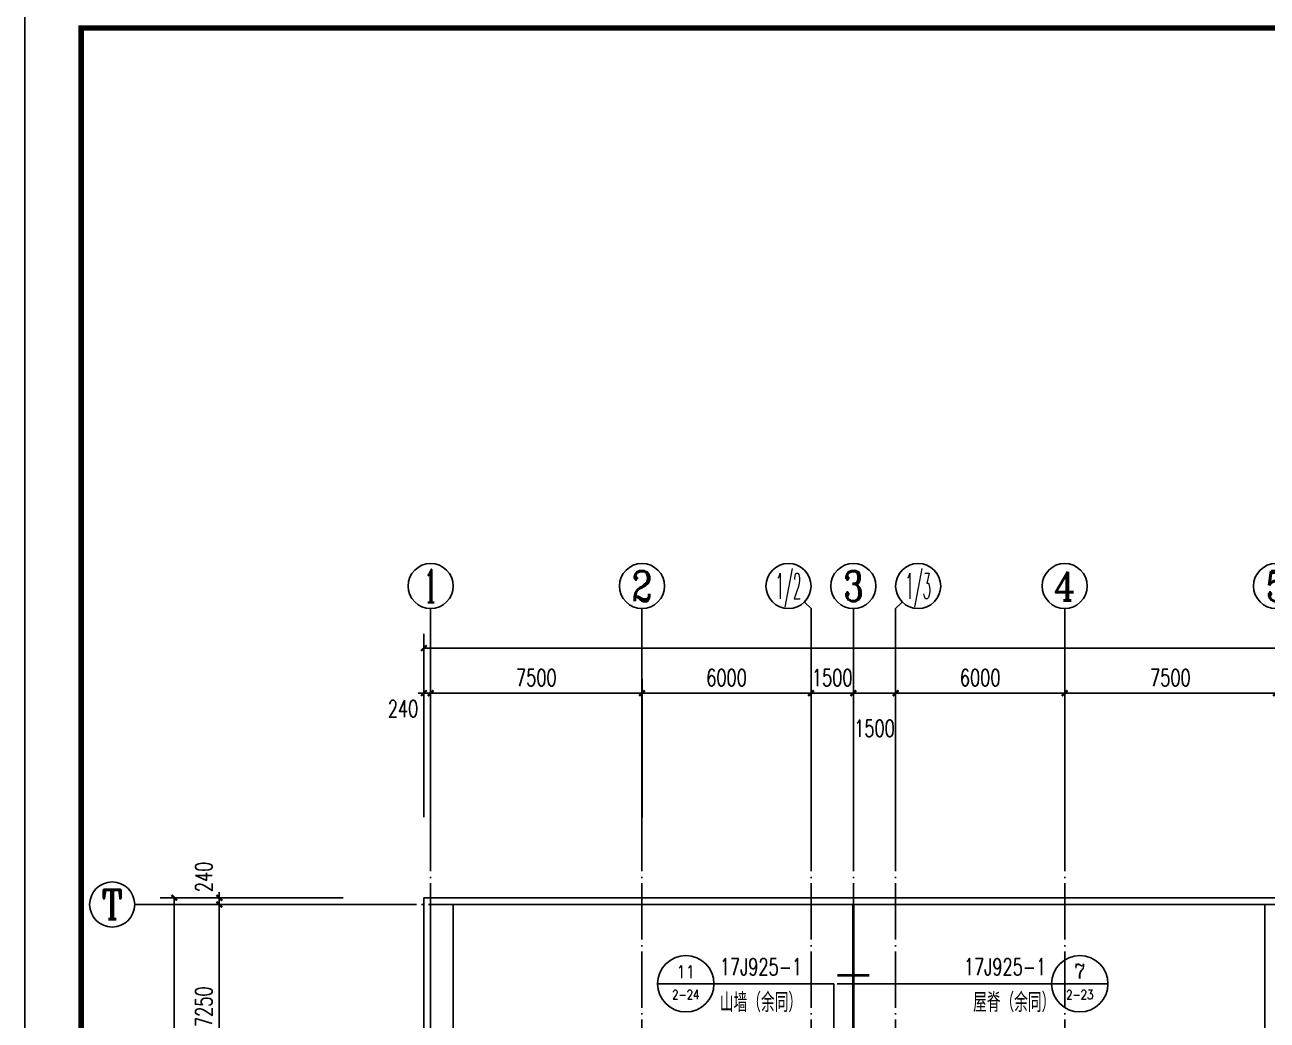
# Model space of a CAD drawing. Extents: x 14095202 to 14511487, y -1430609 to -90420.
# Drawn here: x 14387687 to 14431771, y -642722 to -607409 of the extents above; entities that cross this region are included whole.
import ezdxf
from ezdxf.enums import TextEntityAlignment as Align

# ---------------------------------------------------------------- set-up
doc = ezdxf.new("R2010")
doc.units = 0
doc.header["$LTSCALE"] = 1000
doc.header["$MEASUREMENT"] = 0
doc.linetypes.add('DOTE', pattern=[2.42, 2, -0.2, 0.02, -0.2])
for name, color, linetype in [('AXIS', 3, 'Continuous'), ('AXIS_TEXT', 7, 'Continuous'), ('DIM_IDEN', 3, 'Continuous'), ('DOTE', 1, 'DOTE'), ('PUB_TEXT', 7, 'Continuous'), ('TK', 4, 'Continuous')]:
    doc.layers.add(name, color=color, linetype=linetype)
doc.styles.add('_TCH_AXIS', font='COMPLEX', dxfattribs={"bigfont": 'GBCBIG'})
doc.styles.add('_TCH_DIM_T3', font='SIMPLEX', dxfattribs={"width": 0.705882, "bigfont": 'GBCBIG'})
doc.styles.add('_TCH_LABEL', font='COMPLEX', dxfattribs={"bigfont": 'GBCBIG'})
doc.styles.add('COMPLEX', font='COMPLEX')
doc.dimstyles.new('_TCH_ARCH&&200', dxfattribs={"dimtxt": 595, "dimasz": 200, "dimexe": 500, "dimexo": 600, "dimgap": 252.5, "dimtad": 1, "dimdec": 0, "dimzin": 0, "dimdsep": 46, "dimtxsty": '_TCH_DIM_T3', "dimblk": 'ARCHTICK', "dimcen": 0.09, "dimclrt": 7, "dimazin": 2, "dimtfac": 1, "dimtdec": 0, "dimtix": 1, "dimtmove": 2, "dimatfit": 3, "dimfxl": 0, "dimtolj": 1, "dimtzin": 0, "dimarcsym": 0})

# ---------------------------------------------------------------- blocks, each defined once
blk = doc.blocks.new('GeYuanFrame_80008245', base_point=(20.09, 4.53))
at = {"layer": 'TK'}
blk.add_lwpolyline([(20.09, 4.53), (20.09, 598.53), (1071.09, 598.53), (1071.09, 4.53)], close=True, dxfattribs=at)
at = {"layer": 'TK', "const_width": 1}
blk.add_lwpolyline([(45.09, 588.53), (1061.09, 588.53), (1061.09, 14.53), (45.09, 14.53)], close=True, dxfattribs=at)
blk = doc.blocks.new('_AXISO')
blk.add_circle((0, 0), 0.5)
at = {"layer": 'AXIS_TEXT', "style": 'COMPLEX', "width": 1.041667}
blk.add_attdef('A', text='', height=0.56, dxfattribs=at).set_placement((-0.25, -0.28), (0.25, -0.28), align=Align.FIT)
blk = doc.blocks.new('_ArchTick')
at = {"color": 0, "linetype": 'ByBlock', "const_width": 0.4}
blk.add_lwpolyline([(-0.5, -0.5), (0.5, 0.5)], dxfattribs=at)
blk = doc.blocks.new('*D292')
at = {"layer": 'AXIS', "color": 0, "lineweight": -2}
for p, q in [((14398987, -638380), (14392487, -638380)), ((14392987, -765860), (14392987, -638380)), ((14398987, -765860), (14392487, -765860))]:
    blk.add_line(p, q, dxfattribs=at)
at = {"layer": 'Defpoints', "color": 0}
for p in [(14392987, -638380), (14399587, -638380), (14399587, -765860)]:
    blk.add_point(p, dxfattribs=at)
at = {"layer": 'AXIS', "color": 0, "lineweight": -2, "xscale": 200, "yscale": 200, "zscale": 200}
for p, rotation in [((14392987, -638380), 90), ((14392987, -765860), 270)]:
    blk.add_blockref('_ArchTick', p, dxfattribs=dict(at, rotation=rotation))
at = {"layer": 'AXIS', "color": 7, "insert": (14392437, -702120), "char_height": 595, "attachment_point": 5, "rotation": 90, "style": '_TCH_DIM_T3'}
blk.add_mtext('\\A1;127480', dxfattribs=at)
blk = doc.blocks.new('*D310')
at = {"layer": 'AXIS', "color": 0, "lineweight": -2}
for p, q in [((14398987, -638620), (14394087, -638620)), ((14394587, -645870), (14394587, -638620)), ((14398987, -645870), (14394087, -645870))]:
    blk.add_line(p, q, dxfattribs=at)
at = {"layer": 'Defpoints', "color": 0}
for p in [(14394587, -638620), (14399587, -638620), (14399587, -645870)]:
    blk.add_point(p, dxfattribs=at)
at = {"layer": 'AXIS', "color": 0, "lineweight": -2, "xscale": 200, "yscale": 200, "zscale": 200}
for p, rotation in [((14394587, -638620), 90), ((14394587, -645870), 270)]:
    blk.add_blockref('_ArchTick', p, dxfattribs=dict(at, rotation=rotation))
at = {"layer": 'AXIS', "color": 7, "insert": (14394037, -642245), "char_height": 595, "attachment_point": 5, "rotation": 90, "style": '_TCH_DIM_T3'}
blk.add_mtext('\\A1;7250', dxfattribs=at)
blk = doc.blocks.new('*D311')
at = {"layer": 'AXIS', "color": 0, "lineweight": -2}
for p, q in [((14394587, -638380), (14394587, -638180)), ((14398987, -638380), (14394087, -638380)), ((14398987, -638620), (14394087, -638620)), ((14394587, -638620), (14394587, -638380)), ((14394587, -638620), (14394587, -638820))]:
    blk.add_line(p, q, dxfattribs=at)
at = {"layer": 'Defpoints', "color": 0}
for p in [(14394587, -638380), (14399587, -638380), (14399587, -638620)]:
    blk.add_point(p, dxfattribs=at)
at = {"layer": 'AXIS', "color": 0, "lineweight": -2, "xscale": 200, "yscale": 200, "zscale": 200}
for p, rotation in [((14394587, -638380), 270), ((14394587, -638620), 90)]:
    blk.add_blockref('_ArchTick', p, dxfattribs=dict(at, rotation=rotation))
at = {"layer": 'AXIS', "color": 7, "insert": (14394037, -637640), "char_height": 595, "attachment_point": 5, "rotation": 90, "style": '_TCH_DIM_T3'}
blk.add_mtext('\\A1;240', dxfattribs=at)
blk = doc.blocks.new('*D592')
at = {"layer": 'AXIS', "color": 0, "lineweight": -2}
for p, q in [((14401847, -635520), (14401847, -629020)), ((14492327, -635520), (14492327, -629020)), ((14401847, -629520), (14492327, -629520))]:
    blk.add_line(p, q, dxfattribs=at)
at = {"layer": 'Defpoints', "color": 0}
for p in [(14492327, -629520), (14401847, -636120), (14492327, -636120)]:
    blk.add_point(p, dxfattribs=at)
at = {"layer": 'AXIS', "color": 0, "lineweight": -2, "xscale": 200, "yscale": 200, "zscale": 200, "rotation": 180}
blk.add_blockref('_ArchTick', (14401847, -629520), dxfattribs=at)
at = {"layer": 'AXIS', "color": 0, "lineweight": -2, "xscale": 200, "yscale": 200, "zscale": 200}
blk.add_blockref('_ArchTick', (14492327, -629520), dxfattribs=at)
at = {"layer": 'AXIS', "color": 7, "insert": (14447087, -628970), "char_height": 595, "attachment_point": 5, "style": '_TCH_DIM_T3'}
blk.add_mtext('\\A1;90480', dxfattribs=at)
blk = doc.blocks.new('*D593')
at = {"layer": 'AXIS', "color": 0, "lineweight": -2}
for p, q in [((14401847, -635520), (14401847, -630620)), ((14402087, -635520), (14402087, -630620)), ((14401847, -631120), (14401647, -631120)), ((14401847, -631120), (14402087, -631120)), ((14402087, -631120), (14402287, -631120))]:
    blk.add_line(p, q, dxfattribs=at)
at = {"layer": 'Defpoints', "color": 0}
for p in [(14402087, -631120), (14401847, -636120), (14402087, -636120)]:
    blk.add_point(p, dxfattribs=at)
at = {"layer": 'AXIS', "color": 0, "lineweight": -2, "xscale": 200, "yscale": 200, "zscale": 200}
blk.add_blockref('_ArchTick', (14401847, -631120), dxfattribs=at)
at = {"layer": 'AXIS', "color": 0, "lineweight": -2, "xscale": 200, "yscale": 200, "zscale": 200, "rotation": 180}
blk.add_blockref('_ArchTick', (14402087, -631120), dxfattribs=at)
at = {"layer": 'AXIS', "color": 7, "insert": (14401107, -631670), "char_height": 595, "attachment_point": 5, "style": '_TCH_DIM_T3'}
blk.add_mtext('\\A1;240', dxfattribs=at)
blk = doc.blocks.new('*D594')
at = {"layer": 'AXIS', "color": 0, "lineweight": -2}
for p, q in [((14402087, -635520), (14402087, -630620)), ((14409587, -635520), (14409587, -630620)), ((14402087, -631120), (14409587, -631120))]:
    blk.add_line(p, q, dxfattribs=at)
at = {"layer": 'Defpoints', "color": 0}
for p in [(14409587, -631120), (14402087, -636120), (14409587, -636120)]:
    blk.add_point(p, dxfattribs=at)
at = {"layer": 'AXIS', "color": 0, "lineweight": -2, "xscale": 200, "yscale": 200, "zscale": 200, "rotation": 180}
blk.add_blockref('_ArchTick', (14402087, -631120), dxfattribs=at)
at = {"layer": 'AXIS', "color": 0, "lineweight": -2, "xscale": 200, "yscale": 200, "zscale": 200}
blk.add_blockref('_ArchTick', (14409587, -631120), dxfattribs=at)
at = {"layer": 'AXIS', "color": 7, "insert": (14405837, -630570), "char_height": 595, "attachment_point": 5, "style": '_TCH_DIM_T3'}
blk.add_mtext('\\A1;7500', dxfattribs=at)
blk = doc.blocks.new('*D595')
at = {"layer": 'AXIS', "color": 0, "lineweight": -2}
for p, q in [((14409587, -635520), (14409587, -630620)), ((14415587, -635520), (14415587, -630620)), ((14409587, -631120), (14415587, -631120))]:
    blk.add_line(p, q, dxfattribs=at)
at = {"layer": 'Defpoints', "color": 0}
for p in [(14415587, -631120), (14409587, -636120), (14415587, -636120)]:
    blk.add_point(p, dxfattribs=at)
at = {"layer": 'AXIS', "color": 0, "lineweight": -2, "xscale": 200, "yscale": 200, "zscale": 200, "rotation": 180}
blk.add_blockref('_ArchTick', (14409587, -631120), dxfattribs=at)
at = {"layer": 'AXIS', "color": 0, "lineweight": -2, "xscale": 200, "yscale": 200, "zscale": 200}
blk.add_blockref('_ArchTick', (14415587, -631120), dxfattribs=at)
at = {"layer": 'AXIS', "color": 7, "insert": (14412587, -630570), "char_height": 595, "attachment_point": 5, "style": '_TCH_DIM_T3'}
blk.add_mtext('\\A1;6000', dxfattribs=at)
blk = doc.blocks.new('*D596')
at = {"layer": 'AXIS', "color": 0, "lineweight": -2}
for p, q in [((14415587, -635520), (14415587, -630620)), ((14417087, -635520), (14417087, -630620)), ((14415587, -631120), (14415387, -631120)), ((14415587, -631120), (14417087, -631120)), ((14417087, -631120), (14417287, -631120))]:
    blk.add_line(p, q, dxfattribs=at)
at = {"layer": 'Defpoints', "color": 0}
for p in [(14417087, -631120), (14415587, -636120), (14417087, -636120)]:
    blk.add_point(p, dxfattribs=at)
at = {"layer": 'AXIS', "color": 0, "lineweight": -2, "xscale": 200, "yscale": 200, "zscale": 200}
blk.add_blockref('_ArchTick', (14415587, -631120), dxfattribs=at)
at = {"layer": 'AXIS', "color": 0, "lineweight": -2, "xscale": 200, "yscale": 200, "zscale": 200, "rotation": 180}
blk.add_blockref('_ArchTick', (14417087, -631120), dxfattribs=at)
at = {"layer": 'AXIS', "color": 7, "insert": (14416337, -630570), "char_height": 595, "attachment_point": 5, "style": '_TCH_DIM_T3'}
blk.add_mtext('\\A1;1500', dxfattribs=at)
blk = doc.blocks.new('*D597')
at = {"layer": 'AXIS', "color": 0, "lineweight": -2}
for p, q in [((14417087, -635520), (14417087, -630620)), ((14418587, -635520), (14418587, -630620)), ((14417087, -631120), (14418587, -631120))]:
    blk.add_line(p, q, dxfattribs=at)
at = {"layer": 'Defpoints', "color": 0}
for p in [(14418587, -631120), (14417087, -636120), (14418587, -636120)]:
    blk.add_point(p, dxfattribs=at)
at = {"layer": 'AXIS', "color": 0, "lineweight": -2, "xscale": 200, "yscale": 200, "zscale": 200, "rotation": 180}
blk.add_blockref('_ArchTick', (14417087, -631120), dxfattribs=at)
at = {"layer": 'AXIS', "color": 0, "lineweight": -2, "xscale": 200, "yscale": 200, "zscale": 200}
blk.add_blockref('_ArchTick', (14418587, -631120), dxfattribs=at)
at = {"layer": 'AXIS', "color": 7, "insert": (14417837, -632370), "char_height": 595, "attachment_point": 5, "style": '_TCH_DIM_T3'}
blk.add_mtext('\\A1;1500', dxfattribs=at)
blk = doc.blocks.new('*D598')
at = {"layer": 'AXIS', "color": 0, "lineweight": -2}
for p, q in [((14418587, -635520), (14418587, -630620)), ((14424587, -635520), (14424587, -630620)), ((14418587, -631120), (14424587, -631120))]:
    blk.add_line(p, q, dxfattribs=at)
at = {"layer": 'Defpoints', "color": 0}
for p in [(14424587, -631120), (14418587, -636120), (14424587, -636120)]:
    blk.add_point(p, dxfattribs=at)
at = {"layer": 'AXIS', "color": 0, "lineweight": -2, "xscale": 200, "yscale": 200, "zscale": 200, "rotation": 180}
blk.add_blockref('_ArchTick', (14418587, -631120), dxfattribs=at)
at = {"layer": 'AXIS', "color": 0, "lineweight": -2, "xscale": 200, "yscale": 200, "zscale": 200}
blk.add_blockref('_ArchTick', (14424587, -631120), dxfattribs=at)
at = {"layer": 'AXIS', "color": 7, "insert": (14421587, -630570), "char_height": 595, "attachment_point": 5, "style": '_TCH_DIM_T3'}
blk.add_mtext('\\A1;6000', dxfattribs=at)
blk = doc.blocks.new('*D599')
at = {"layer": 'AXIS', "color": 0, "lineweight": -2}
for p, q in [((14424587, -635520), (14424587, -630620)), ((14432087, -635520), (14432087, -630620)), ((14424587, -631120), (14432087, -631120))]:
    blk.add_line(p, q, dxfattribs=at)
at = {"layer": 'Defpoints', "color": 0}
for p in [(14432087, -631120), (14424587, -636120), (14432087, -636120)]:
    blk.add_point(p, dxfattribs=at)
at = {"layer": 'AXIS', "color": 0, "lineweight": -2, "xscale": 200, "yscale": 200, "zscale": 200, "rotation": 180}
blk.add_blockref('_ArchTick', (14424587, -631120), dxfattribs=at)
at = {"layer": 'AXIS', "color": 0, "lineweight": -2, "xscale": 200, "yscale": 200, "zscale": 200}
blk.add_blockref('_ArchTick', (14432087, -631120), dxfattribs=at)
at = {"layer": 'AXIS', "color": 7, "insert": (14428337, -630570), "char_height": 595, "attachment_point": 5, "style": '_TCH_DIM_T3'}
blk.add_mtext('\\A1;7500', dxfattribs=at)

msp = doc.modelspace()

# ---------------------------------------------------------------- linework, layer by layer
at = {"ltscale": 0.5}
for p, q in [((14402886.9, -765620.3), (14402886.9, -638620.3)), ((14431686.9, -765620.3), (14431686.9, -638620.3))]:
    msp.add_line(p, q, dxfattribs=at)
for points in [[(14401846.9, -638380.3), (14492326.9, -638380.3), (14492326.9, -765860.3), (14401846.9, -765860.3)], [(14402086.9, -638620.3), (14492086.9, -638620.3), (14492086.9, -765620.3), (14402086.9, -765620.3)]]:
    msp.add_lwpolyline(points, close=True)
at = {"ltscale": 0.5, "const_width": 100}
msp.add_lwpolyline([(14417086.9, -645540.3), (14417086.9, -638620.3)], dxfattribs=at)
at = {"layer": 'AXIS'}
for p, q in [((14402086.9, -636120.3), (14402086.9, -628120.3)), ((14409586.9, -636120.3), (14409586.9, -628120.3)), ((14415352.5, -627886), (14415586.9, -628120.3)), ((14415586.9, -636120.3), (14415586.9, -628120.3)), ((14417086.9, -636120.3), (14417086.9, -628120.3)), ((14418821.2, -627886), (14418586.9, -628120.3)), ((14418586.9, -636120.3), (14418586.9, -628120.3)), ((14424586.9, -636120.3), (14424586.9, -628120.3)), ((14399586.9, -638620.3), (14391586.9, -638620.3))]:
    msp.add_line(p, q, dxfattribs=at)
at = {"layer": 'DIM_IDEN'}
for p, q in [((14412140.6, -641429.4), (14410140.6, -641429.4)), ((14416395.1, -641429.4), (14412140.6, -641429.4)), ((14416395.1, -646110.3), (14416395.1, -641429.4)), ((14416516.9, -641429.4), (14419866.9, -641429.4)), ((14419866.9, -641429.4), (14424121.4, -641429.4)), ((14426121.4, -641429.4), (14424121.4, -641429.4))]:
    msp.add_line(p, q, dxfattribs=at)
at = {"layer": 'DIM_IDEN', "const_width": 100}
msp.add_lwpolyline([(14416516.9, -641129.4), (14417656.9, -641129.4)], dxfattribs=at)
at = {"layer": 'DIM_IDEN'}
for centre in [(14411140.6, -641429.4), (14425121.4, -641429.4)]:
    msp.add_circle(centre, 1000, dxfattribs=at)
at = {"layer": 'DOTE'}
for p, q in [((14402086.9, -768120.3), (14402086.9, -636120.3)), ((14409586.9, -768120.3), (14409586.9, -636120.3)), ((14415586.9, -768120.3), (14415586.9, -636120.3)), ((14417086.9, -768120.3), (14417086.9, -636120.3)), ((14418586.9, -768120.3), (14418586.9, -636120.3)), ((14424586.9, -768120.3), (14424586.9, -636120.3)), ((14399586.9, -638620.3), (14494586.9, -638620.3))]:
    msp.add_line(p, q, dxfattribs=at)

# ---------------------------------------------------------------- block references
at = {"xscale": 200, "yscale": 200, "zscale": 200, "rotation": 270}
msp.add_blockref('GeYuanFrame_80008245', (14387686.9, -602520.3), dxfattribs=at)
at = {"layer": 'AXIS'}
ref = msp.add_blockref('_AXISO', (14402086.9, -627320.3), dxfattribs=dict(at, xscale=1600, yscale=1600, zscale=1600))
ref.add_attrib('A', '1', dxfattribs={"layer": 'AXIS_TEXT', "ltscale": 0.5, "height": 1176.5, "style": '_TCH_AXIS'}).set_placement((14401834.7, -627908.6), (14402339, -627908.6), align=Align.FIT)
ref = msp.add_blockref('_AXISO', (14409586.9, -627320.3), dxfattribs=dict(at, xscale=1600, yscale=1600, zscale=1600))
ref.add_attrib('A', '2', dxfattribs={"layer": 'AXIS_TEXT', "ltscale": 0.5, "height": 1065, "style": '_TCH_AXIS'}).set_placement((14409231.8, -627852.9), (14409941.9, -627852.9), align=Align.FIT)
ref = msp.add_blockref('_AXISO', (14414786.9, -627320.3), dxfattribs=dict(at, xscale=1600, yscale=1600, zscale=1600))
ref.add_attrib('A', '1/2', dxfattribs={"layer": 'AXIS_TEXT', "ltscale": 0.5, "height": 905.1, "style": '_TCH_AXIS', "width": 0.411765}).set_placement((14414334.3, -627772.9), (14415239.4, -627772.9), align=Align.FIT)
ref = msp.add_blockref('_AXISO', (14417086.9, -627320.3), dxfattribs=dict(at, xscale=1600, yscale=1600, zscale=1600))
ref.add_attrib('A', '3', dxfattribs={"layer": 'AXIS_TEXT', "ltscale": 0.5, "height": 1065, "style": '_TCH_AXIS'}).set_placement((14416731.8, -627852.9), (14417441.9, -627852.9), align=Align.FIT)
ref = msp.add_blockref('_AXISO', (14419386.9, -627320.3), dxfattribs=dict(at, xscale=1600, yscale=1600, zscale=1600))
ref.add_attrib('A', '1/3', dxfattribs={"layer": 'AXIS_TEXT', "ltscale": 0.5, "height": 905.1, "style": '_TCH_AXIS', "width": 0.411765}).set_placement((14418934.3, -627772.9), (14419839.4, -627772.9), align=Align.FIT)
ref = msp.add_blockref('_AXISO', (14424586.9, -627320.3), dxfattribs=dict(at, xscale=1600, yscale=1600, zscale=1600))
ref.add_attrib('A', '4', dxfattribs={"layer": 'AXIS_TEXT', "ltscale": 0.5, "height": 1018.2, "style": '_TCH_AXIS'}).set_placement((14424199, -627829.4), (14424974.7, -627829.4), align=Align.FIT)
ref = msp.add_blockref('_AXISO', (14432086.9, -627320.3), dxfattribs=dict(at, xscale=1600, yscale=1600, zscale=1600))
ref.add_attrib('A', '5', dxfattribs={"layer": 'AXIS_TEXT', "ltscale": 0.5, "height": 1065, "style": '_TCH_AXIS'}).set_placement((14431731.8, -627852.9), (14432441.9, -627852.9), align=Align.FIT)
ref = msp.add_blockref('_AXISO', (14390786.9, -638620.3), dxfattribs=dict(at, xscale=1600, yscale=1600, zscale=1600))
ref.add_attrib('A', 'T', dxfattribs={"layer": 'AXIS_TEXT', "ltscale": 0.5, "height": 1041.6, "style": '_TCH_AXIS'}).set_placement((14390414.9, -639141.1), (14391158.8, -639141.1), align=Align.FIT)

# ---------------------------------------------------------------- texts
at = {"layer": 'PUB_TEXT', "style": '_TCH_LABEL', "width": 0.705882}
for p in [(14412350.6, -641126.8), (14421011.4, -641126.8)]:
    msp.add_text('17J925-1', height=595, dxfattribs=at).set_placement(p)
at = {"layer": 'PUB_TEXT', "style": '_TCH_LABEL'}
for s, height, width, p, p2 in [('11', 452.6, 1.325166, (14410805.7, -641233.5), (14411475.5, -641233.5)), ('7', 517, 1.372981, (14424930.1, -641243.6), (14425312.6, -641243.6)), ('2-24', 325.41, 1.087177, (14410659.1, -641975.2), (14411622.1, -641975.2)), ('2-23', 327.82, 1.090328, (14424641.8, -641977.1), (14425600.9, -641977.1))]:
    msp.add_text(s, height=height, dxfattribs=dict(at, width=width)).set_placement(p, p2, align=Align.FIT)
for s, p in [('山墙（余同）', (14412350.6, -642430.9)), ('屋脊（余同）', (14421336.9, -642430.9))]:
    msp.add_text(s, height=675.18, dxfattribs=at).set_placement(p)

# ---------------------------------------------------------------- dimensions: what is measured, and where the dimension line sits
at = {"layer": 'AXIS'}
for p1, p2, distance, text, picture, middle in [((14401846.9, -636120.3), (14492326.9, -636120.3), 6600, '90480', '*D592', (14447086.9, -628970.3)), ((14402086.9, -636120.3), (14409586.9, -636120.3), 5000, '7500', '*D594', (14405836.9, -630570.3)), ((14409586.9, -636120.3), (14415586.9, -636120.3), 5000, '6000', '*D595', (14412586.9, -630570.3)), ((14415586.9, -636120.3), (14417086.9, -636120.3), 5000, '1500', '*D596', (14416336.9, -630570.3)), ((14418586.9, -636120.3), (14424586.9, -636120.3), 5000, '6000', '*D598', (14421586.9, -630570.3)), ((14424586.9, -636120.3), (14432086.9, -636120.3), 5000, '7500', '*D599', (14428336.9, -630570.3)), ((14399586.9, -765860.3), (14399586.9, -638380.3), 6600, '127480', '*D292', (14392436.9, -702120.3)), ((14399586.9, -645870.3), (14399586.9, -638620.3), 5000, '7250', '*D310', (14394036.9, -642245.3))]:
    dim = msp.add_aligned_dim(p1=p1, p2=p2, distance=distance, text=text, dimstyle='_TCH_ARCH&&200', dxfattribs=at)
    dim.commit()
    dim.dimension.update_dxf_attribs({"geometry": picture, "text_midpoint": middle})
for base, p1, p2, angle, text, picture, middle in [((14402086.9, -631120.3), (14401846.9, -636120.3), (14402086.9, -636120.3), 0, '240', '*D593', (14401106.9, -631670.3)), ((14418586.9, -631120.3), (14417086.9, -636120.3), (14418586.9, -636120.3), 0, '1500', '*D597', (14417836.9, -632370.3)), ((14394586.9, -638380.3), (14399586.9, -638620.3), (14399586.9, -638380.3), 90, '240', '*D311', (14394036.9, -637640.3))]:
    dim = msp.add_linear_dim(base=base, p1=p1, p2=p2, angle=angle, text=text, dimstyle='_TCH_ARCH&&200', dxfattribs=at)
    dim.commit()
    dim.dimension.update_dxf_attribs({"geometry": picture, "text_midpoint": middle, "dimtype": 161})

doc.saveas('drawing.dxf')
